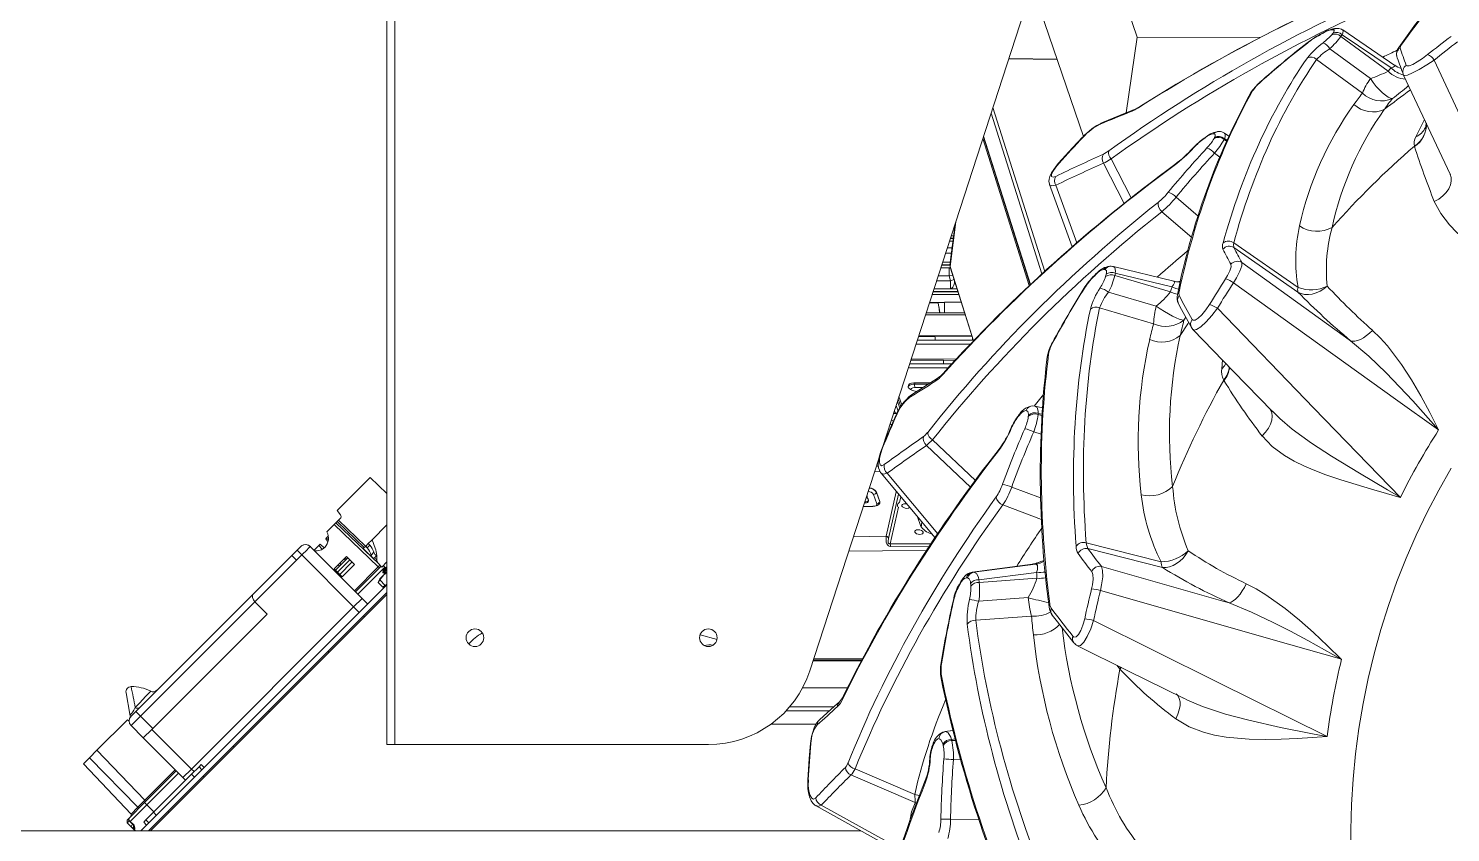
# Model space of a CAD drawing. Header units: millimetres. Extents: x 0 to 197, y 0 to 196.
# Drawn here: x 135.94 to 162.59, y 156.5 to 171.58 of the extents above; entities that cross this region are included whole.
import ezdxf

# ---------------------------------------------------------------- set-up
doc = ezdxf.new("R2010")
doc.units = ezdxf.units.MM

msp = doc.modelspace()

# ---------------------------------------------------------------- linework, layer by layer
at = {"color": 7, "linetype": 'Continuous', "lineweight": 15}
for p, q in [((142.66, 177.21), (142.66, 158.154)), ((142.81, 177.21), (142.81, 158.154)), ((155.602, 174.713), (156.721, 171.416)), ((155.312, 174.081), (151.952, 163.739)), ((155.711, 169.551), (154.91, 171.909)), ((156.721, 171.416), (156.515, 169.995)), ((159.024, 171.407), (156.721, 171.416)), ((160.391, 171.551), (160.369, 171.551)), ((160.536, 171.429), (161.42, 170.774)), ((161.476, 170.836), (160.56, 171.46)), ((161.546, 170.885), (160.572, 171.549)), ((161.089, 170.636), (160.33, 171.198)), ((155.218, 171.003), (154.316, 171.013)), ((160.939, 170.363), (160.082, 170.998)), ((162.582, 168.847), (161.712, 170.703)), ((154.697, 166.755), (153.827, 169.511)), ((153.839, 169.547), (154.715, 166.771)), ((154.719, 166.775), (153.842, 169.556)), ((158.156, 169.604), (158.153, 169.604)), ((158.254, 169.646), (158.251, 169.646)), ((158.438, 169.56), (158.356, 169.616)), ((161.916, 169.365), (161.914, 169.371)), ((162.587, 168.837), (162.592, 168.827)), ((155.078, 168.652), (155.501, 167.482)), ((153.309, 167.915), (153.211, 167.141)), ((153.22, 167.641), (153.274, 167.641)), ((153.275, 167.643), (153.221, 167.643)), ((153.268, 167.59), (153.203, 167.59)), ((153.268, 167.591), (153.204, 167.591)), ((159.732, 166.633), (158.529, 167.468)), ((158.53, 167.559), (159.735, 166.722)), ((153.057, 167.141), (153.213, 167.141)), ((153.212, 167.143), (153.058, 167.143)), ((153.074, 167.193), (153.218, 167.193)), ((153.218, 167.194), (153.075, 167.194)), ((153.159, 167.141), (153.157, 167.143)), ((153.216, 167.098), (153.215, 167.113)), ((153.216, 167.099), (153.651, 165.719)), ((156.23, 167.119), (156.208, 167.119)), ((157.407, 166.839), (156.273, 167.114)), ((153.219, 167.089), (153.196, 167.089)), ((153.196, 166.939), (153.196, 167.089)), ((153.219, 166.845), (153.196, 166.939)), ((153.219, 166.699), (153.219, 166.845)), ((156.115, 167.056), (156.093, 167.056)), ((156.299, 166.944), (157.342, 166.638)), ((157.372, 166.731), (156.31, 166.989)), ((157.501, 166.83), (157.53, 166.834)), ((153.36, 166.643), (152.895, 166.643)), ((152.895, 166.641), (153.361, 166.641)), ((152.912, 166.693), (153.344, 166.693)), ((153.219, 166.695), (153.219, 166.699)), ((153.233, 166.698), (153.219, 166.695)), ((153.344, 166.693), (153.219, 166.695)), ((153.233, 166.698), (153.22, 166.699)), ((157.077, 166.372), (156.182, 166.635)), ((152.992, 166.433), (153.027, 166.439)), ((153.027, 166.439), (153.11, 166.443)), ((153.027, 166.439), (153.11, 166.441)), ((157.028, 166.042), (156.016, 166.339)), ((152.63, 165.825), (153.619, 165.823)), ((153.631, 165.797), (152.937, 165.8)), ((153.593, 165.658), (152.576, 165.66)), ((153.635, 165.732), (152.941, 165.735)), ((152.486, 165.381), (153.33, 165.379)), ((152.456, 165.216), (152.432, 165.218)), ((153.177, 165.214), (152.456, 165.216)), ((158.346, 164.978), (158.342, 164.985)), ((152.553, 164.936), (152.55, 164.91)), ((152.553, 164.936), (152.849, 164.936)), ((152.311, 164.519), (152.256, 164.676)), ((154.767, 164.501), (154.764, 164.501)), ((154.944, 164.463), (154.811, 164.495)), ((152.22, 164.362), (152.154, 164.362)), ((154.64, 164.416), (154.637, 164.416)), ((152.007, 163.87), (151.994, 163.867)), ((151.883, 163.528), (150.586, 159.536)), ((151.872, 163.468), (151.864, 163.468)), ((151.874, 163.484), (151.869, 163.482)), ((141.726, 162.542), (142.344, 163.161)), ((142.344, 163.161), (142.66, 162.86)), ((151.901, 163.268), (151.799, 163.267)), ((151.919, 163.24), (152.931, 162.027)), ((151.841, 162.665), (151.781, 162.841)), ((151.834, 162.879), (151.835, 162.883)), ((151.895, 162.704), (151.834, 162.879)), ((151.835, 162.883), (151.896, 162.708)), ((152.016, 162.057), (152.202, 162.89)), ((152.06, 162.013), (152.246, 162.844)), ((151.769, 162.62), (151.587, 162.617)), ((151.621, 162.681), (151.624, 162.702)), ((151.662, 162.806), (151.652, 162.816)), ((151.66, 162.784), (151.662, 162.806)), ((151.684, 162.712), (151.686, 162.734)), ((151.896, 162.708), (151.895, 162.704)), ((151.895, 162.674), (151.895, 162.704)), ((152.245, 162.599), (152.091, 161.913)), ((152.289, 162.798), (152.265, 162.691)), ((141.672, 162.277), (141.706, 162.311)), ((141.706, 162.311), (141.726, 162.331)), ((141.726, 162.542), (141.791, 162.461)), ((141.726, 162.331), (141.754, 162.358)), ((141.754, 162.358), (141.784, 162.389)), ((152.66, 162.257), (152.603, 162.421)), ((141.525, 162.024), (141.56, 162.06)), ((141.536, 162.141), (141.672, 162.277)), ((142.499, 161.483), (141.672, 162.277)), ((142.66, 162.268), (142.381, 161.989)), ((140.878, 161.695), (140.98, 161.797)), ((140.98, 161.797), (141.059, 161.876)), ((141.064, 161.706), (140.98, 161.797)), ((141.059, 161.876), (141.065, 161.882)), ((141.223, 161.865), (142.196, 160.892)), ((141.382, 161.881), (141.295, 161.794)), ((141.409, 161.908), (141.382, 161.881)), ((141.409, 161.908), (141.482, 161.837)), ((141.533, 161.98), (141.525, 161.989)), ((141.555, 161.957), (141.533, 161.98)), ((142.264, 161.872), (142.218, 161.826)), ((142.218, 161.826), (142.391, 161.654)), ((142.264, 161.872), (142.312, 161.919)), ((142.29, 161.841), (142.264, 161.872)), ((142.338, 161.888), (142.29, 161.841)), ((142.312, 161.919), (142.378, 161.986)), ((142.312, 161.919), (142.338, 161.888)), ((142.381, 161.989), (142.438, 161.834)), ((155.764, 161.934), (157.167, 161.578)), ((157.196, 161.47), (155.796, 161.826)), ((140.155, 160.971), (140.878, 161.695)), ((140.966, 161.606), (140.188, 160.828)), ((140.966, 161.606), (140.878, 161.695)), ((141.064, 161.706), (140.966, 161.606)), ((142.037, 160.733), (141.064, 161.706)), ((141.672, 161.445), (141.902, 161.675)), ((141.929, 161.652), (141.697, 161.42)), ((141.963, 161.614), (141.733, 161.385)), ((142.005, 161.572), (141.775, 161.342)), ((141.775, 161.549), (141.801, 161.523)), ((141.82, 161.297), (142.05, 161.527)), ((141.886, 161.608), (141.861, 161.634)), ((142.05, 161.527), (141.902, 161.675)), ((142.417, 161.756), (142.365, 161.705)), ((142.464, 161.687), (142.415, 161.637)), ((142.444, 161.707), (142.47, 161.681)), ((142.494, 161.551), (142.565, 161.48)), ((142.565, 161.48), (142.66, 161.575)), ((142.592, 161.507), (142.638, 161.461)), ((154.755, 161.533), (153.63, 161.384)), ((154.763, 161.533), (153.638, 161.385)), ((153.661, 161.385), (154.815, 161.533)), ((154.815, 161.533), (154.763, 161.533)), ((154.841, 161.552), (154.914, 161.582)), ((154.914, 161.582), (154.977, 161.604)), ((141.82, 161.297), (141.672, 161.445)), ((142.073, 161.016), (142.551, 161.494)), ((142.526, 161.257), (142.498, 161.192)), ((142.519, 161.462), (142.499, 161.483)), ((142.66, 161.391), (142.525, 161.256)), ((142.527, 161.238), (142.63, 161.134)), ((142.588, 161.404), (142.584, 161.369)), ((142.585, 161.408), (142.66, 161.483)), ((142.585, 161.408), (142.588, 161.404)), ((142.585, 161.369), (142.613, 161.373)), ((142.588, 161.404), (142.66, 161.476)), ((142.612, 161.373), (142.614, 161.371)), ((153.542, 161.276), (153.52, 161.276)), ((153.638, 161.385), (153.661, 161.385)), ((154.835, 161.38), (153.754, 161.241)), ((153.758, 161.189), (154.839, 161.269)), ((137.954, 158.771), (140.155, 160.971)), ((138.048, 156.532), (142.66, 161.144)), ((138.19, 156.532), (142.66, 161.002)), ((142.66, 160.965), (138.228, 156.532)), ((142.498, 161.192), (142.585, 161.105)), ((142.585, 161.105), (142.649, 161.133)), ((142.66, 161.158), (142.63, 161.134)), ((140.188, 160.828), (138.042, 158.682)), ((138.997, 157.692), (142.037, 160.733)), ((140.418, 160.598), (140.188, 160.828)), ((142.037, 160.733), (142.196, 160.892)), ((142.143, 160.627), (142.037, 160.733)), ((142.196, 160.892), (142.303, 160.786)), ((154.679, 160.906), (153.751, 160.837)), ((138.254, 158.435), (140.418, 160.598)), ((138.272, 158.453), (140.418, 160.598)), ((154.741, 160.559), (153.694, 160.482)), ((148.53, 160.211), (148.846, 160.12)), ((141.576, 159.88), (141.557, 159.899)), ((150.659, 159.761), (151.571, 159.759)), ((156.402, 159.557), (156.395, 159.565)), ((137.842, 158.719), (137.772, 159.12)), ((150.45, 159.215), (151.289, 159.213)), ((137.226, 158.043), (137.8, 158.617)), ((137.8, 158.617), (137.83, 158.592)), ((137.848, 158.688), (137.842, 158.719)), ((137.851, 158.671), (137.865, 158.682)), ((137.852, 158.666), (137.851, 158.671)), ((137.865, 158.682), (137.954, 158.771)), ((138.042, 158.682), (137.865, 158.506)), ((138.042, 158.682), (137.954, 158.771)), ((138.042, 158.682), (138.272, 158.453)), ((140.443, 158.785), (140.462, 158.766)), ((150.952, 158.782), (150.139, 158.782)), ((138.095, 158.276), (137.865, 158.506)), ((138.095, 158.276), (138.254, 158.435)), ((138.254, 158.435), (138.997, 157.692)), ((150.701, 158.532), (149.854, 158.532)), ((153.266, 158.415), (153.116, 158.395)), ((153.124, 158.395), (153.127, 158.395)), ((137.086, 157.903), (137.226, 158.043)), ((138.123, 157.108), (137.226, 158.043)), ((138.838, 157.533), (138.095, 158.276)), ((142.81, 158.154), (142.66, 158.154)), ((148.684, 158.154), (142.81, 158.154)), ((153.004, 158.262), (153.001, 158.262)), ((136.973, 157.79), (137.086, 157.903)), ((137.865, 156.849), (136.973, 157.79)), ((137.086, 157.903), (137.992, 156.977)), ((139.139, 157.735), (139.18, 157.776)), ((139.18, 157.776), (139.236, 157.72)), ((138.119, 157.062), (138.714, 157.657)), ((138.284, 156.881), (138.997, 157.594)), ((138.838, 157.533), (138.997, 157.692)), ((138.887, 157.484), (138.838, 157.533)), ((138.997, 157.594), (139.139, 157.735)), ((139.054, 157.537), (138.997, 157.594)), ((139.139, 157.735), (139.195, 157.679)), ((152.56, 157.064), (151.356, 157.582)), ((151.434, 157.697), (152.551, 157.216)), ((137.837, 156.78), (138.119, 157.062)), ((137.852, 156.709), (138.162, 157.018)), ((137.992, 156.977), (137.865, 156.849)), ((137.992, 156.977), (138.123, 157.108)), ((138.162, 157.018), (138.119, 157.062)), ((150.701, 157), (152.257, 156.136)), ((152.557, 157.06), (152.56, 157.064)), ((137.808, 156.751), (137.811, 156.754)), ((137.811, 156.754), (137.823, 156.766)), ((137.837, 156.713), (137.898, 156.654)), ((137.903, 156.659), (137.852, 156.709)), ((138.102, 156.698), (138.143, 156.739)), ((138.158, 156.642), (138.102, 156.698)), ((138.143, 156.739), (138.284, 156.881)), ((138.199, 156.683), (138.143, 156.739)), ((138.284, 156.881), (138.341, 156.824)), ((138.571, 156.875), (138.552, 156.894)), ((151.544, 156.532), (81.761, 156.532)), ((137.86, 156.616), (137.809, 156.666)), ((137.86, 156.616), (137.868, 156.609)), ((137.924, 156.555), (137.868, 156.609)), ((137.924, 156.555), (137.936, 156.567)), ((137.948, 156.532), (137.924, 156.555))]:
    msp.add_line(p, q, dxfattribs=at)
at = {"color": 8, "linetype": 'Continuous', "lineweight": 15}
for p, q in [((154.313, 171.006), (155.22, 170.995)), ((154.987, 167.022), (154.017, 170.095)), ((154.934, 166.974), (153.983, 169.989)), ((161.939, 169.544), (162.104, 169.868)), ((158.348, 169.498), (158.394, 169.464)), ((158.402, 169.483), (158.356, 169.514)), ((158.266, 169.167), (158.169, 169.238)), ((156.474, 168.294), (156.087, 169.052)), ((156.231, 169.13), (156.604, 168.399)), ((155.196, 168.639), (155.587, 167.558)), ((157.449, 168.416), (157.862, 168.06)), ((153.215, 167.113), (153.321, 167.951)), ((157.741, 167.66), (157.182, 168.142)), ((153.236, 167.691), (153.281, 167.691)), ((153.13, 167.366), (153.24, 167.366)), ((153.252, 167.467), (153.163, 167.467)), ((153.215, 167.113), (153.216, 167.144)), ((153.654, 165.722), (153.215, 167.113)), ((152.961, 166.845), (153.219, 166.845)), ((153.196, 166.939), (152.992, 166.939)), ((153.196, 167.089), (153.04, 167.089)), ((153.041, 167.091), (153.219, 167.091)), ((153.196, 167.089), (153.222, 167.079)), ((153.264, 166.948), (153.196, 166.939)), ((153.219, 166.845), (153.288, 166.87)), ((153.377, 166.589), (152.878, 166.589)), ((152.879, 166.591), (153.376, 166.591)), ((152.912, 166.695), (153.219, 166.695)), ((152.825, 166.426), (152.992, 166.433)), ((153.027, 166.439), (152.829, 166.439)), ((153.052, 166.439), (153.063, 166.441)), ((153.11, 166.443), (153.42, 166.452)), ((153.11, 166.442), (153.422, 166.445)), ((153.497, 166.209), (152.755, 166.211)), ((157.631, 166.163), (157.596, 166.109)), ((152.937, 165.8), (152.622, 165.8)), ((152.941, 165.735), (152.6, 165.735)), ((153.648, 165.73), (153.635, 165.732)), ((153.094, 165.29), (152.456, 165.29)), ((153.091, 165.355), (152.477, 165.355)), ((153.306, 165.354), (153.091, 165.355)), ((153.246, 165.289), (153.094, 165.29)), ((158.303, 165.198), (158.316, 165.363)), ((152.809, 164.91), (152.55, 164.91)), ((152.706, 164.845), (152.554, 164.845)), ((154.787, 164.498), (154.961, 164.712)), ((152.202, 164.508), (152.239, 164.4)), ((152.227, 164.586), (152.271, 164.458)), ((152.241, 164.628), (152.29, 164.487)), ((152.217, 164.356), (152.152, 164.356)), ((152.188, 164.362), (152.17, 164.411)), ((154.862, 164.34), (154.934, 164.319)), ((154.936, 164.344), (154.863, 164.361)), ((154.918, 163.973), (154.781, 164.013)), ((153.595, 162.978), (152.771, 163.761)), ((152.885, 163.863), (153.687, 163.102)), ((151.871, 163.373), (151.833, 163.373)), ((151.87, 163.438), (151.854, 163.438)), ((152.035, 163.24), (152.983, 162.104)), ((154.368, 162.979), (154.911, 162.775)), ((151.586, 162.613), (151.768, 162.616)), ((154.926, 162.37), (154.202, 162.643)), ((141.706, 162.311), (142.509, 161.54)), ((142.235, 161.843), (141.726, 162.331)), ((142.262, 161.87), (141.754, 162.358)), ((152.673, 162.23), (152.686, 162.321)), ((151.402, 162.046), (152.016, 162.057)), ((141.45, 161.815), (141.382, 161.881)), ((152.853, 161.912), (152.091, 161.913)), ((152.82, 161.861), (152.095, 161.865)), ((141.774, 161.496), (141.748, 161.522)), ((141.879, 161.652), (141.904, 161.626)), ((154.763, 161.533), (154.755, 161.532)), ((142.052, 161.036), (142.499, 161.483)), ((142.621, 161.478), (142.116, 160.973)), ((153.63, 161.383), (153.638, 161.385)), ((142.22, 160.562), (142.239, 160.543)), ((151.55, 159.718), (150.646, 159.72)), ((151.557, 159.732), (150.651, 159.734)), ((156.395, 159.565), (156.346, 159.635)), ((156.395, 159.565), (156.409, 159.606)), ((156.402, 159.557), (156.417, 159.602)), ((150.206, 158.856), (151.034, 158.856)), ((153.116, 158.394), (153.124, 158.395)), ((153.266, 158.414), (153.124, 158.395)), ((153.127, 158.395), (153.266, 158.413)), ((139.799, 158.103), (139.78, 158.122)), ((153.306, 158.257), (153.239, 158.248)), ((153.244, 158.225), (153.313, 158.23)), ((153.407, 157.88), (153.276, 157.87)), ((138.693, 157.678), (138.123, 157.108)), ((138.757, 157.614), (138.162, 157.018)), ((138.997, 157.692), (139.046, 157.643)), ((139.215, 157.557), (139.233, 157.538)), ((138.162, 157.018), (138.292, 156.888)), ((150.8, 157.016), (152.278, 156.195)), ((152.557, 157.06), (152.585, 157.05)), ((152.56, 157.064), (152.587, 157.055)), ((153.221, 156.75), (153.753, 156.749))]:
    msp.add_line(p, q, dxfattribs=at)
at = {"color": 8, "linetype": 'Continuous', "lineweight": 15, "flags": 128}
for points in [[(160.145, 171.459), (160.153, 171.467), (160.157, 171.469)], [(160.215, 171.5), (160.212, 171.498), (160.204, 171.49)], [(160.569, 171.544), (160.582, 171.537), (160.575, 171.49), (160.56, 171.46)], [(159.908, 171.304), (159.9, 171.302), (159.899, 171.301)], [(161.476, 170.836), (161.515, 170.853), (161.551, 170.878), (161.544, 170.882)], [(159.029, 170.571), (159.021, 170.568), (159.02, 170.568)], [(156.602, 170.018), (156.621, 170.035), (156.641, 170.046)], [(156.787, 170.117), (156.797, 170.129), (156.801, 170.132)], [(156.027, 169.783), (156.046, 169.801), (156.067, 169.813)], [(155.708, 169.541), (155.7, 169.54), (155.699, 169.538)], [(158.011, 169.546), (158.005, 169.541), (157.998, 169.53)], [(158.352, 169.61), (158.368, 169.602), (158.366, 169.545), (158.356, 169.514)], [(157.768, 169.337), (157.77, 169.338), (157.777, 169.34)], [(155.257, 169.053), (155.25, 169.051), (155.248, 169.05)], [(157.425, 169.026), (157.418, 169.02), (157.411, 169.007)], [(155.196, 168.639), (155.119, 168.626), (155.079, 168.648), (155.08, 168.653)], [(156.271, 167.11), (156.301, 167.093), (156.314, 167.029), (156.31, 166.989)], [(157.372, 166.731), (157.402, 166.768), (157.425, 166.821), (157.407, 166.838)], [(157.502, 166.827), (157.511, 166.827), (157.53, 166.828)], [(155.731, 166.705), (155.723, 166.703), (155.721, 166.7)], [(157.342, 166.638), (157.415, 166.611), (157.477, 166.596)], [(157.372, 166.731), (157.444, 166.704), (157.498, 166.69)], [(152.992, 166.433), (153.006, 166.321), (153.015, 166.246)], [(153.11, 166.441), (153.11, 166.328), (153.11, 166.245)], [(158.223, 166.331), (158.12, 166.196), (158.012, 166.075), (157.913, 165.984), (157.834, 165.932), (157.781, 165.922), (157.769, 165.931)], [(157.683, 166.063), (157.669, 166.041), (157.527, 165.82)], [(155.141, 165.693), (155.134, 165.691), (155.131, 165.689)], [(158.303, 165.198), (158.357, 165.254), (158.384, 165.295)], [(153.075, 165.087), (153.08, 165.104), (153.088, 165.117)], [(152.55, 164.91), (152.513, 164.907), (152.483, 164.9), (152.459, 164.89), (152.443, 164.877), (152.429, 164.852), (152.429, 164.846)], [(152.554, 164.845), (152.517, 164.841), (152.489, 164.829), (152.474, 164.811), (152.474, 164.807)], [(154.809, 164.491), (154.843, 164.472), (154.863, 164.399), (154.863, 164.361)], [(159.063, 163.937), (159.127, 164.007), (159.18, 164.083), (159.219, 164.159), (159.244, 164.235), (159.252, 164.307), (159.245, 164.372), (159.221, 164.428), (159.206, 164.449)], [(152.216, 164.336), (152.208, 164.335), (152.206, 164.333)], [(159.255, 164.399), (159.393, 164.262), (159.624, 164.067), (159.985, 163.803), (160.364, 163.556), (160.885, 163.238), (161.41, 162.929), (161.615, 162.807), (161.645, 162.789), (161.649, 162.787), (161.651, 162.785)], [(151.949, 163.713), (151.942, 163.712), (151.94, 163.71)], [(152.035, 163.24), (151.964, 163.219), (151.921, 163.242)], [(151.83, 162.629), (151.841, 162.643), (151.841, 162.665)], [(151.314, 161.774), (151.945, 161.785), (152.773, 161.789)], [(153.284, 160.863), (153.277, 160.862), (153.275, 160.86)], [(155.902, 160.478), (155.848, 160.319), (155.784, 160.176), (155.718, 160.07), (155.657, 160.011), (155.607, 160.002), (155.603, 160.005)], [(153.056, 159.694), (153.049, 159.693), (153.047, 159.692)], [(137.945, 158.847), (138.021, 158.928), (138.086, 158.995), (138.138, 159.05), (138.176, 159.09), (138.204, 159.119), (138.233, 159.149), (138.231, 159.147)], [(157.445, 158.633), (157.483, 158.719), (157.509, 158.803), (157.523, 158.882), (157.523, 158.955), (157.509, 159.017), (157.482, 159.068), (157.448, 159.1)], [(157.591, 159.02), (157.661, 158.984), (157.946, 158.865), (158.372, 158.723), (158.813, 158.606), (159.407, 158.474), (160.005, 158.355), (160.238, 158.31), (160.272, 158.303), (160.276, 158.302), (160.279, 158.302)], [(150.607, 158.173), (150.601, 158.173), (150.598, 158.172)], [(152.834, 157.889), (152.836, 157.889), (152.843, 157.889)], [(150.558, 157.491), (150.551, 157.491), (150.549, 157.491)], [(150.8, 157.016), (150.737, 156.99), (150.702, 157.006)], [(152.46, 156.716), (152.49, 156.888), (152.557, 157.06)], [(152.551, 157.216), (152.634, 157.198), (152.639, 157.196)], [(137.837, 156.714), (137.84, 156.711), (137.852, 156.709)], [(137.903, 156.659), (137.899, 156.655), (137.898, 156.654)]]:
    msp.add_lwpolyline(points, dxfattribs=at)
at = {"color": 7, "linetype": 'Continuous', "lineweight": 15, "flags": 128}
for points in [[(160.216, 171.5), (160.201, 171.492), (160.157, 171.469)], [(160.391, 171.49), (160.405, 171.51), (160.414, 171.54), (160.391, 171.551)], [(161.662, 171.257), (161.654, 171.243), (161.645, 171.209)], [(162.285, 170.985), (162.145, 170.893), (162.003, 170.808), (161.878, 170.742), (161.784, 170.704), (161.727, 170.694), (161.712, 170.703)], [(161.761, 170.885), (161.773, 170.874), (161.815, 170.876), (161.882, 170.902), (161.969, 170.95), (162.067, 171.014), (162.163, 171.086)], [(162.285, 170.985), (163.392, 168.617), (164.382, 166.499)], [(161.089, 170.636), (161.143, 170.561), (161.201, 170.491), (161.26, 170.426), (161.317, 170.37), (161.372, 170.324), (161.422, 170.29), (161.466, 170.269), (161.502, 170.262)], [(156.641, 170.046), (156.497, 169.988), (156.067, 169.813)], [(155.698, 169.538), (155.509, 169.337), (155.248, 169.05)], [(157.987, 169.529), (157.982, 169.524), (157.974, 169.513)], [(158.011, 169.546), (158.005, 169.542), (157.987, 169.529)], [(158.169, 169.53), (158.178, 169.551), (158.181, 169.59), (158.156, 169.604)], [(156.088, 169.221), (156.11, 169.232), (156.187, 169.281)], [(155.248, 169.049), (155.204, 168.998), (155.155, 168.933), (155.114, 168.868), (155.083, 168.801), (155.07, 168.753), (155.067, 168.708), (155.074, 168.664), (155.079, 168.653)], [(155.257, 169.053), (155.193, 168.974), (155.142, 168.898), (155.116, 168.839), (155.116, 168.801), (155.143, 168.788), (155.194, 168.804)], [(156.231, 169.13), (156.119, 169.067), (156.087, 169.052)], [(162.288, 168.331), (162.372, 168.379), (162.447, 168.436), (162.51, 168.501), (162.559, 168.571), (162.591, 168.643), (162.606, 168.715), (162.603, 168.784), (162.582, 168.847)], [(162.588, 168.834), (162.586, 168.839), (162.586, 168.839)], [(164.382, 166.499), (164.38, 166.501), (164.159, 166.659), (163.919, 166.828), (163.678, 166.997), (163.434, 167.17), (163.196, 167.345), (163.027, 167.477), (162.866, 167.611), (162.712, 167.751), (162.573, 167.895), (162.408, 168.106), (162.288, 168.331)], [(158.53, 167.559), (158.524, 167.533), (158.529, 167.468)], [(153.213, 167.153), (153.212, 167.122), (153.219, 167.094)], [(156.272, 167.113), (156.256, 167.117), (156.231, 167.118)], [(158.376, 166.882), (158.414, 166.945), (158.458, 167.035), (158.48, 167.108), (158.476, 167.155)], [(158.679, 167.187), (158.68, 167.124), (158.645, 167.024), (158.579, 166.899), (158.524, 166.81)], [(158.679, 167.187), (160.579, 165.822), (160.717, 165.723)], [(155.965, 166.991), (155.953, 166.98), (155.918, 166.947)], [(156.14, 166.969), (156.145, 166.996), (156.142, 167.04), (156.115, 167.056)], [(157.504, 166.638), (157.501, 166.618), (157.506, 166.571)], [(162.369, 164.049), (161.563, 164.627), (158.524, 166.81)], [(159.732, 166.633), (159.791, 166.606), (159.857, 166.591), (159.928, 166.588), (160.001, 166.597), (160.075, 166.618), (160.148, 166.651), (160.217, 166.694), (160.282, 166.746)], [(157.077, 166.372), (157.153, 166.32), (157.231, 166.27), (157.307, 166.225), (157.381, 166.185), (157.449, 166.153), (157.509, 166.129), (157.558, 166.114), (157.596, 166.109)], [(157.492, 166.416), (157.553, 166.305), (157.739, 165.968)], [(157.75, 166.12), (157.767, 166.105), (157.807, 166.109), (157.864, 166.145), (157.932, 166.21), (158.005, 166.299), (158.072, 166.399)], [(158.223, 166.331), (160.033, 164.459), (161.651, 162.785)], [(153.486, 166.243), (152.911, 166.246), (152.767, 166.246)], [(157.739, 165.968), (157.765, 165.932), (157.768, 165.93)], [(157.767, 165.929), (158.52, 165.152), (159.253, 164.397)], [(160.717, 165.723), (160.755, 165.714), (160.799, 165.716), (160.849, 165.727), (160.903, 165.748), (160.959, 165.779), (161.017, 165.818), (161.075, 165.864), (161.131, 165.917)], [(161.131, 165.917), (161.276, 165.778), (161.413, 165.624), (161.674, 165.278), (161.858, 164.991), (162.034, 164.69), (162.204, 164.374), (162.368, 164.051), (162.369, 164.049)], [(162.369, 164.049), (162.367, 164.051), (161.886, 164.593), (161.637, 164.86), (161.383, 165.122), (161.059, 165.433), (160.717, 165.723)], [(152.973, 165.013), (152.852, 164.937), (152.489, 164.708)], [(152.591, 164.772), (152.559, 164.775), (152.51, 164.789), (152.47, 164.809), (152.442, 164.835), (152.429, 164.863), (152.434, 164.889), (152.456, 164.912), (152.491, 164.928), (152.537, 164.936), (152.553, 164.936)], [(154.811, 164.495), (154.808, 164.496), (154.767, 164.5)], [(152.206, 164.332), (152.092, 164.074), (151.94, 163.71)], [(152.089, 164.162), (152.114, 164.143), (152.123, 164.135)], [(152.113, 164.235), (152.127, 164.228), (152.156, 164.213)], [(154.521, 164.351), (154.517, 164.346), (154.504, 164.33)], [(154.681, 164.321), (154.682, 164.348), (154.67, 164.398), (154.64, 164.416)], [(152.717, 163.925), (152.735, 163.939), (152.793, 164.002)], [(154.352, 164.075), (154.354, 164.076), (154.361, 164.077)], [(161.651, 162.785), (161.648, 162.786), (161.389, 162.861), (161.108, 162.941), (160.824, 163.025), (160.537, 163.114), (160.254, 163.211), (160.051, 163.288), (159.853, 163.372), (159.661, 163.466), (159.48, 163.57), (159.252, 163.737), (159.063, 163.937)], [(151.94, 163.71), (151.915, 163.644), (151.89, 163.562), (151.874, 163.483), (151.868, 163.405), (151.873, 163.341), (151.888, 163.293), (151.911, 163.25), (151.92, 163.242)], [(151.949, 163.713), (151.914, 163.613), (151.892, 163.517), (151.888, 163.444), (151.902, 163.396), (151.934, 163.38), (151.979, 163.4)], [(151.992, 163.827), (151.984, 163.826), (151.98, 163.825)], [(152.885, 163.863), (152.797, 163.78), (152.771, 163.761)], [(162.602, 163.331), (162.37, 162.923), (162.152, 162.506)], [(151.683, 162.713), (151.68, 162.702), (151.667, 162.692), (151.645, 162.684), (151.621, 162.681)], [(151.624, 162.702), (151.657, 162.708), (151.675, 162.716), (151.685, 162.728), (151.686, 162.74), (151.68, 162.755), (151.665, 162.77), (151.648, 162.778), (151.64, 162.78)], [(151.896, 162.708), (151.897, 162.679), (151.88, 162.654), (151.848, 162.634), (151.803, 162.622), (151.769, 162.62)], [(152.458, 162.596), (152.454, 162.593), (152.432, 162.583), (152.403, 162.58), (152.373, 162.584), (152.345, 162.593), (152.323, 162.607), (152.312, 162.623), (152.312, 162.639), (152.324, 162.653), (152.346, 162.662), (152.374, 162.666), (152.402, 162.663)], [(162.152, 162.506), (161.948, 162.08), (161.76, 161.647), (161.586, 161.207), (161.428, 160.761), (161.285, 160.308), (161.158, 159.85), (161.047, 159.388), (160.952, 158.921), (160.873, 158.452), (160.811, 157.979), (160.765, 157.504), (160.735, 157.028), (160.721, 156.551), (160.725, 156.074)], [(152.095, 161.865), (152.069, 161.871), (152.057, 161.878), (152.046, 161.887), (152.028, 161.914), (152.018, 161.947), (152.014, 161.98), (152.013, 162.01), (152.016, 162.057)], [(152.708, 162.134), (152.707, 162.118), (152.695, 162.104), (152.674, 162.095), (152.645, 162.092), (152.615, 162.095), (152.586, 162.105), (152.565, 162.118), (152.553, 162.135), (152.554, 162.151), (152.566, 162.165), (152.587, 162.174), (152.616, 162.177), (152.646, 162.174), (152.675, 162.165), (152.696, 162.151), (152.708, 162.134)], [(141.525, 162.024), (141.522, 162.021), (141.521, 162.019)], [(152.091, 161.913), (152.08, 161.913), (152.07, 161.916), (152.063, 161.922), (152.058, 161.929), (152.055, 161.936), (152.053, 161.944), (152.052, 161.963), (152.06, 162.013)], [(155.764, 161.934), (155.768, 161.903), (155.796, 161.826)], [(157.196, 161.47), (157.26, 161.47), (157.327, 161.483), (157.394, 161.508), (157.459, 161.544), (157.522, 161.592), (157.58, 161.648), (157.632, 161.713), (157.676, 161.783)], [(142.415, 161.637), (142.383, 161.664), (142.365, 161.705)], [(142.417, 161.756), (142.435, 161.716), (142.445, 161.708)], [(142.47, 161.695), (142.469, 161.601), (142.497, 161.553)], [(154.835, 161.38), (154.851, 161.433), (154.853, 161.508), (154.826, 161.532), (154.815, 161.533)], [(142.498, 161.192), (142.505, 161.204), (142.527, 161.238)], [(142.527, 161.238), (142.601, 161.331), (142.66, 161.378)], [(142.614, 161.372), (142.61, 161.343), (142.61, 161.341)], [(142.66, 161.429), (142.636, 161.402), (142.618, 161.381), (142.612, 161.373), (142.613, 161.373)], [(153.63, 161.384), (153.627, 161.384), (153.581, 161.371), (153.54, 161.349), (153.501, 161.318), (153.46, 161.272), (153.418, 161.21)], [(153.598, 161.173), (153.594, 161.206), (153.574, 161.258), (153.542, 161.276)], [(153.661, 161.385), (153.708, 161.359), (153.743, 161.287), (153.754, 161.241)], [(155.866, 161.071), (155.881, 161.145), (155.893, 161.251), (155.888, 161.338), (155.867, 161.393)], [(156.049, 161.491), (156.072, 161.414), (156.074, 161.293), (156.054, 161.143), (156.031, 161.039)], [(156.049, 161.491), (158.281, 160.854), (158.442, 160.808)], [(142.63, 161.134), (142.597, 161.113), (142.585, 161.105)], [(153.418, 161.21), (153.41, 161.197), (153.387, 161.158)], [(160.547, 159.75), (159.601, 160.02), (156.031, 161.039)], [(158.442, 160.808), (158.48, 160.82), (158.52, 160.843), (158.562, 160.877), (158.605, 160.92), (158.648, 160.972), (158.69, 161.032), (158.729, 161.097), (158.765, 161.167)], [(158.765, 161.167), (158.948, 161.071), (159.13, 160.961), (159.49, 160.702), (159.759, 160.483), (160.023, 160.25), (160.286, 160.004), (160.545, 159.752), (160.547, 159.75)], [(155.081, 160.785), (155.085, 160.762), (155.107, 160.706)], [(160.547, 159.75), (160.545, 159.752), (159.915, 160.103), (159.594, 160.276), (159.269, 160.442), (158.86, 160.636), (158.442, 160.808)], [(155.126, 160.579), (155.227, 160.45), (155.533, 160.06)], [(155.513, 160.184), (155.535, 160.167), (155.574, 160.171), (155.618, 160.212), (155.663, 160.288), (155.704, 160.391), (155.736, 160.507)], [(155.902, 160.478), (158.213, 159.329), (160.279, 158.302)], [(155.602, 160.003), (156.557, 159.53), (157.59, 159.018)], [(137.842, 158.719), (137.845, 158.712), (137.852, 158.711), (137.859, 158.716), (137.862, 158.719), (137.873, 158.731), (137.878, 158.738), (137.896, 158.763), (137.916, 158.795), (137.945, 158.847)], [(151.143, 158.954), (151.048, 158.869), (150.765, 158.613)], [(150.766, 158.613), (150.735, 158.582), (150.7, 158.531), (150.667, 158.463), (150.639, 158.385), (150.618, 158.302), (150.603, 158.217), (150.599, 158.172)], [(160.279, 158.302), (160.276, 158.302), (160.007, 158.284), (159.715, 158.267), (159.42, 158.254), (159.119, 158.249), (158.819, 158.255), (158.6, 158.268), (158.385, 158.292), (158.171, 158.329), (157.964, 158.381), (157.692, 158.484), (157.445, 158.633)], [(153.127, 158.395), (153.18, 158.368), (153.225, 158.289), (153.239, 158.248)], [(150.598, 158.172), (150.575, 157.889), (150.549, 157.491)], [(152.909, 158.201), (152.907, 158.195), (152.899, 158.178)], [(153.001, 158.262), (152.986, 158.259), (152.945, 158.226), (152.907, 158.157)], [(153.078, 158.157), (153.07, 158.186), (153.041, 158.242), (153.004, 158.262)], [(151.252, 157.723), (151.265, 157.738), (151.301, 157.806)], [(151.434, 157.697), (151.376, 157.603), (151.356, 157.582)], [(150.549, 157.491), (150.547, 157.419), (150.55, 157.33), (150.561, 157.247), (150.58, 157.17), (150.609, 157.097), (150.64, 157.051), (150.678, 157.015), (150.7, 157.002)], [(150.558, 157.491), (150.557, 157.383), (150.568, 157.279), (150.589, 157.199), (150.62, 157.148), (150.657, 157.13), (150.695, 157.152)], [(137.992, 156.977), (137.996, 156.972), (138, 156.968), (138.002, 156.964), (138.004, 156.959), (138.005, 156.956), (138.006, 156.952), (138.005, 156.949), (138.004, 156.947)], [(152.56, 157.064), (152.56, 157.089), (152.551, 157.216)], [(137.809, 156.666), (137.804, 156.677), (137.806, 156.694), (137.81, 156.703), (137.815, 156.712), (137.822, 156.722), (137.829, 156.731)]]:
    msp.add_lwpolyline(points, dxfattribs=at)
at = {"color": 7, "linetype": 'Continuous', "lineweight": 15}
for centre in [(144.31, 160.154), (148.684, 160.154)]:
    msp.add_circle(centre, 0.165, dxfattribs=at)
for centre, radius, start, end in [((169.137, 166.139), 9.072, 124.2665, 145.931), ((172.992, 144.509), 30.309, 110.7886, 122.2881), ((160.876, 170.084), 1.561, 117.4511, 128.7499), ((160.913, 170.023), 1.628, 118.1172, 128.0979), ((160.422, 171.154), 0.401, 97.6379, 122.9477), ((159.56, 172.173), 1.077, 306.6689, 318.4776), ((160.485, 171.079), 0.499, 94.0153, 122.6442), ((159.36, 172.275), 1.449, 312.0309, 324.293), ((160.429, 171.318), 0.154, 45.9872, 113.8537), ((160.453, 171.349), 0.154, 45.9148, 113.719), ((160.483, 171.429), 0.148, 53.2215, 94.3059), ((173.081, 157.528), 17.408, 127.0074, 128.8451), ((170.755, 157.402), 17.637, 127.9927, 131.713), ((161.102, 170.081), 1.521, 126.1812, 141.6679), ((160.952, 170.176), 1.196, 121.3229, 136.6125), ((160.105, 171.069), 0.259, 29.8277, 67.5194), ((161.762, 171.1), 0.184, 138.9934, 194.5189), ((161.727, 171.087), 0.147, 123.6312, 204.8955), ((173.129, 157.521), 17.288, 127.0074, 128.8451), ((159.976, 170.884), 0.156, 46.9599, 115.6706), ((161.75, 171.145), 0.328, 231.9027, 255.2933), ((161.845, 170.765), 0.147, 125.1182, 204.8833), ((162.073, 170.853), 0.25, 32.0067, 68.9648), ((159.527, 169.952), 0.797, 129.503, 148.8479), ((159.549, 169.962), 0.8, 130.4974, 146.3276), ((162.201, 169.85), 1.362, 144.7358, 157.854), ((159.979, 173.774), 3.329, 289.4769, 295.6616), ((170.643, 163.952), 13.43, 151.4788, 168.6934), ((161.296, 170.731), 0.512, 225.913, 293.7156), ((156.148, 171.085), 1.16, 293.0276, 303.4322), ((156.224, 171.012), 1.052, 293.3468, 303.2582), ((165.861, 166.513), 6.25, 144.3721, 167.3977), ((166.3, 166.545), 6.069, 144.6324, 167.6319), ((161.136, 170.527), 0.515, 226.42, 294.661), ((156.572, 168.747), 1.178, 115.3824, 137.8204), ((156.508, 168.815), 1.081, 116.4042, 137.7579), ((161.846, 169.806), 0.288, 342.8477, 359.2684), ((168.667, 157.139), 17.937, 136.258, 138.3804), ((158.749, 168.438), 1.331, 124.9535, 137.4989), ((158.707, 168.483), 1.264, 125.3994, 137.3164), ((158.201, 169.303), 0.304, 99.0854, 131.7861), ((158.287, 169.218), 0.429, 94.7391, 130.0775), ((157.392, 169.951), 0.884, 315.937, 330.377), ((158.244, 169.375), 0.161, 49.6956, 120.8104), ((158.251, 169.392), 0.161, 49.6634, 120.7536), ((157.19, 170.101), 1.305, 318.6151, 332.4759), ((158.267, 169.5), 0.145, 52.0528, 94.9095), ((162.159, 169.424), 0.251, 151.4606, 192.0959), ((156.362, 169.25), 0.178, 170.1372, 222.5883), ((155.761, 171.195), 2.74, 307.0287, 317.3894), ((156.023, 170.917), 2.353, 306.5549, 317.828), ((157.92, 169.027), 0.327, 40.3009, 70.7444), ((172.471, 157.165), 16.138, 130.855, 138.5617), ((179.026, 174.957), 18.002, 198.1009, 201.5973), ((174.669, 145.536), 29.139, 126.2836, 137.7826), ((156.222, 169.136), 0.158, 147.575, 211.6392), ((155.33, 168.723), 0.159, 149.351, 211.932), ((156.289, 169.327), 1.304, 309.0711, 320.9717), ((157.198, 168.172), 0.35, 44.1695, 72.7714), ((157.303, 168.293), 0.193, 173.328, 231.3063), ((155.895, 169.665), 1.994, 310.2043, 321.2258), ((162.719, 167.23), 3.027, 167.668, 189.6472), ((160.092, 168.349), 0.576, 235.0666, 299.1339), ((163.261, 167.054), 2.996, 164.6908, 185.9029), ((158.501, 167.494), 0.183, 160.014, 197.7152), ((158.445, 167.341), 0.153, 56.5206, 140.0696), ((158.431, 167.425), 0.166, 53.4559, 127.5311), ((156.25, 166.744), 0.377, 96.4821, 139.0969), ((158.595, 167.059), 0.153, 56.6374, 141.0986), ((153.144, 166.825), 0.156, 304.8373, 7.1898), ((156.798, 166.04), 1.264, 134.1264, 148.4867), ((156.699, 166.111), 1.136, 134.2786, 148.4779), ((156.14, 166.823), 0.237, 101.5144, 142.2447), ((155.278, 167.205), 0.895, 326.5384, 341.7206), ((156.23, 166.796), 0.164, 65.1496, 128.461), ((156.241, 166.84), 0.164, 65.0666, 128.3223), ((155.071, 167.231), 1.261, 331.7825, 346.875), ((157.489, 167.087), 0.26, 251.7607, 272.9056), ((173.92, 156.772), 18.543, 146.9587, 148.7206), ((158.283, 166.502), 0.391, 51.9281, 76.2929), ((171.825, 156.645), 18.985, 148.0205, 151.5547), ((157.153, 165.954), 1.359, 146.1244, 164.6478), ((156.991, 165.988), 1.036, 141.3758, 160.1877), ((155.921, 166.301), 0.423, 52.0223, 75.8579), ((155.888, 167.818), 1.873, 309.443, 320.9522), ((157.68, 166.523), 0.215, 163.0282, 209.5663), ((173.961, 156.769), 18.415, 146.9587, 148.7206), ((159.871, 166.673), 0.145, 160.2633, 196.1226), ((170.471, 177.275), 15.119, 224.7387, 229.8229), ((159.982, 167.339), 0.664, 248.1634, 296.8495), ((168.509, 174.327), 11.187, 222.6572, 228.7402), ((155.95, 166.187), 0.166, 66.2646, 130.3256), ((158.358, 166.011), 1.331, 164.2522, 178.6391), ((157.98, 165.997), 0.413, 53.9056, 77.0143), ((157.258, 166.537), 0.546, 245.0645, 308.3188), ((153.108, 165.777), 0.173, 172.3391, 194.1687), ((157.18, 166.245), 0.549, 245.6457, 309.2908), ((165.654, 163.99), 8.33, 167.3092, 186.8904), ((155.804, 165.294), 0.779, 149.6183, 171.0096), ((155.783, 165.329), 0.738, 150.4398, 168.8998), ((165.381, 163.824), 8.643, 167.1591, 186.5864), ((153.262, 165.332), 0.173, 172.3391, 194.1687), ((173.554, 163.217), 18.651, 173.2295, 187.6629), ((152.529, 165.551), 0.717, 303.8162, 319.6284), ((152.694, 165.439), 0.509, 303.3864, 320.7268), ((173.277, 156.586), 17.135, 150.6453, 158.0502), ((158.681, 165.158), 0.38, 173.8356, 206.9027), ((167.59, 170.575), 10.807, 211.1978, 217.902), ((153.025, 164.009), 0.88, 127.4971, 158.4379), ((152.723, 164.888), 0.174, 172.6349, 194.2568), ((152.923, 164.059), 0.76, 129.189, 158.6797), ((154.784, 164.194), 0.306, 93.7457, 149.1822), ((169.557, 156.555), 19.007, 155.8369, 157.8789), ((155.313, 163.675), 1.041, 141.0768, 157.4424), ((155.228, 163.715), 0.94, 141.5153, 157.306), ((154.677, 164.229), 0.191, 102.3539, 151.2548), ((153.864, 164.412), 0.823, 335.5632, 352.1442), ((154.801, 164.179), 0.172, 69.4386, 135.4153), ((154.803, 164.201), 0.172, 69.402, 135.358), ((153.645, 164.468), 1.223, 338.1699, 353.9779), ((152.878, 163.887), 0.166, 166.6888, 229.6479), ((152.978, 164.025), 0.186, 187.1822, 240.1324), ((152.535, 164.843), 1.98, 323.16, 337.2611), ((152.806, 164.703), 1.668, 322.5881, 337.8693), ((154.495, 163.463), 0.62, 62.5482, 78.9942), ((173.968, 156.622), 13.773, 147.3687, 153.4161), ((175.224, 147.153), 26.802, 141.9051, 153.6382), ((152.141, 163.367), 0.166, 168.3827, 229.9635), ((151.697, 162.805), 0.159, 29.3867, 88.8266), ((151.782, 162.896), 0.0551, 269.0149, 342.2569), ((153.279, 163.349), 0.972, 325.1603, 340.8161), ((154.088, 162.336), 0.702, 66.4317, 80.9879), ((152.988, 163.453), 1.46, 326.2945, 341.0509), ((156.949, 163.435), 0.621, 255.6047, 314.4214), ((160.595, 163.277), 3.827, 186.6766, 206.3676), ((161.13, 163.257), 3.755, 184.0716, 203.1091), ((152.283, 162.639), 0.055, 108.4482, 226.2462), ((152.288, 162.634), 0.0617, 112.0584, 170.3), ((154.269, 162.826), 0.195, 189.7109, 249.8179), ((141.748, 162.429), 0.0536, 311.9887, 36.55), ((141.307, 162.022), 0.258, 317.7715, 27.4341), ((152.011, 162.007), 0.0496, 7.0142, 84.1934), ((152.936, 162.413), 0.317, 209.423, 256.4427), ((141.135, 161.777), 0.125, 43.8094, 127.3048), ((141.135, 161.777), 0.125, 45.0221, 127.6676), ((141.135, 161.777), 0.125, 46.8416, 126.9556), ((138.383, 164.547), 3.907, 313.3498, 316.6502), ((141.339, 162.009), 0.226, 260.6042, 314.7577), ((141.542, 162.006), 0.0239, 132.0058, 202.7548), ((141.543, 162.006), 0.0254, 182.9671, 223.5), ((162.617, 182.725), 29.553, 224.4634, 224.5364), ((142.031, 161.609), 0.348, 15.9483, 41.6956), ((142.061, 161.634), 0.376, 18.9352, 42.495), ((142.047, 161.672), 0.424, 3.1089, 22.5104), ((151.94, 161.874), 0.156, 356.6595, 14.4612), ((155.714, 161.764), 0.177, 73.6833, 142.2652), ((155.865, 161.88), 0.291, 181.389, 210.6997), ((155.762, 161.671), 0.158, 77.4447, 157.892), ((157.159, 162.33), 0.752, 270.5608, 313.3982), ((162.145, 168.414), 7.996, 236.0159, 244.9916), ((142.366, 161.525), 0.138, 41.8317, 64.0449), ((141.578, 162.438), 1.326, 313.957, 316.043), ((154.74, 161.769), 0.235, 273.6017, 295.0381), ((154.705, 161.979), 0.449, 277.477, 297.8358), ((157.404, 161.586), 0.237, 181.8798, 209.0787), ((143.976, 160.136), 1.86, 135.0388, 138.4624), ((142.959, 161.122), 0.426, 134.5926, 144.0273), ((153.558, 161.126), 0.155, 104.506, 162.3959), ((153.66, 161.242), 0.144, 98.512, 166.6475), ((153.682, 161.242), 0.144, 98.512, 166.6475), ((153.736, 161.068), 0.174, 84.2797, 142.8024), ((153.302, 161.731), 1.605, 329.0714, 343.2684), ((156.015, 161.336), 0.158, 77.6044, 158.8909), ((162.46, 169.872), 9.915, 237.9331, 246.0931), ((154.197, 160.683), 0.939, 149.6363, 169.1627), ((154.172, 160.678), 0.907, 150.7951, 168.2429), ((152.705, 161.089), 0.898, 345.9075, 1.9828), ((153.741, 161.015), 0.174, 84.3718, 142.9452), ((152.464, 161.039), 1.303, 351.0613, 6.5758), ((174.699, 156.433), 19.396, 166.1648, 167.8746), ((155.772, 160.142), 0.933, 73.8548, 84.225), ((174.735, 156.432), 19.263, 166.1648, 167.8746), ((172.757, 156.455), 19.974, 167.2593, 170.6731), ((154.938, 160.521), 1.406, 165.6118, 184.6309), ((153.465, 159.82), 1.056, 74.3138, 84.0049), ((154.74, 160.495), 1.047, 160.9178, 180.7205), ((156.176, 160.997), 1.5, 183.4836, 196.9617), ((155.337, 160.746), 0.267, 183.3703, 218.3639), ((153.68, 160.306), 0.176, 85.6085, 144.8607), ((155.642, 159.446), 1.065, 75.8403, 84.9371), ((144.947, 159.364), 1.01, 119.5079, 138.2035), ((165.743, 161.426), 11.036, 186.3284, 203.5697), ((148.703, 159.747), 0.275, 75.6684, 109.5434), ((155.654, 160.138), 0.142, 212.8183, 248.9855), ((153.874, 159.534), 0.841, 169.2284, 189.9956), ((153.823, 159.557), 0.779, 169.8553, 188.4903), ((174.502, 156.415), 14.347, 166.5579, 172.4428), ((148.684, 160.154), 2, 270, 342), ((153.127, 159.403), 0.0839, 152.5286, 190.6964), ((175.997, 164.113), 23.434, 191.6318, 204.6002), ((173.837, 156.407), 17.725, 169.7384, 176.9778), ((162.053, 164.886), 7.767, 223.3272, 233.6108), ((137.87, 159.138), 0.1, 91.1606, 189.9978), ((137.883, 158.488), 0.75, 62.1564, 91.158), ((138.281, 159.239), 0.1, 241.5415, 315), ((137.988, 158.901), 0.0692, 231.3773, 304.4469), ((150.772, 159.197), 0.471, 314.597, 336.4264), ((150.924, 159.17), 0.307, 315.4808, 337.8407), ((137.954, 158.594), 0.125, 135, 225), ((151.188, 158.168), 0.581, 142.7416, 179.4508), ((153.18, 158.118), 0.282, 103.0636, 163.0077), ((153.146, 158.251), 0.146, 98.8482, 175.8804), ((153.149, 158.251), 0.146, 98.8482, 175.8804), ((170.096, 156.405), 19.569, 174.8146, 176.8174), ((153.706, 157.841), 0.873, 157.3864, 176.8485), ((153.61, 157.847), 0.769, 158.1565, 176.8936), ((153.236, 158.066), 0.182, 89.102, 149.872), ((153.242, 158.042), 0.183, 89.1421, 149.9302), ((152.228, 157.962), 0.873, 354.7788, 11.3074), ((151.967, 157.931), 1.311, 357.3459, 12.9331), ((151.47, 157.877), 0.184, 202.5935, 258.6072), ((151.233, 157.982), 1.613, 339.9284, 356.6901), ((151.495, 157.949), 1.34, 339.3793, 357.4206), ((152.857, 153.145), 4.744, 84.9248, 87.0949), ((151.417, 157.736), 0.166, 184.5868, 248.5604), ((174.13, 148.832), 23.062, 157.9874, 170.4159), ((155.557, 157.682), 0.672, 276.0465, 329.5667), ((160.163, 158.916), 4.323, 201.3563, 219.405), ((138.104, 157.087), 0.0281, 323.2519, 47.7803), ((150.86, 157.17), 0.165, 186.2492, 248.8752), ((159.675, 158.779), 4.416, 203.5749, 222.2732), ((137.851, 156.709), 0.06, 135, 226), ((137.868, 156.747), 0.0456, 141.4865, 226.3513), ((137.869, 156.749), 0.044, 136.5386, 247.8831), ((137.843, 156.829), 0.03, 315, 43.5), ((152.241, 156.749), 0.8, 341.9493, 0.306), ((152.375, 115.573), 41.186, 88.8227, 89.0727), ((152.027, 156.739), 1.194, 343.1247, 0.5223), ((137.776, 156.519), 0.181, 38.0857, 47.7682), ((137.845, 156.586), 0.0931, 348.0106, 51.3825), ((137.966, 156.598), 0.06, 135, 226)]:
    msp.add_arc(centre, radius, start, end, dxfattribs=at)
at = {"color": 8, "linetype": 'Continuous', "lineweight": 15}
for centre, radius, start, end in [((160.45, 171.442), 0.135, 90.1446, 126.5805), ((160.472, 171.443), 0.135, 89.8231, 126.5818), ((161.716, 171.156), 0.114, 118.1441, 145.1206), ((161.865, 171.249), 0.567, 226.6644, 254.4637), ((161.801, 171.174), 0.552, 226.4817, 264.6268), ((158.942, 170.31), 0.113, 121.5206, 150.7582), ((171.131, 157.485), 15.929, 125.6754, 127.8773), ((158.941, 173.784), 4.354, 306.0199, 311.1321), ((161.654, 169.78), 0.484, 302.4101, 3.1111), ((161.656, 169.773), 0.484, 302.4656, 3.5186), ((158.252, 169.509), 0.137, 89.9994, 136.4132), ((158.255, 169.509), 0.137, 90.0256, 136.4131), ((161.791, 169.879), 0.366, 293.7554, 334.5083), ((156.209, 166.98), 0.139, 90.6218, 146.978), ((156.231, 166.98), 0.139, 90.3602, 146.9802), ((155.948, 166.916), 0.0428, 134.3402, 169.533), ((155.995, 166.961), 0.0426, 134.4933, 169.3804), ((157.574, 166.564), 0.102, 133.4849, 167.6954), ((157.617, 166.483), 0.141, 141.5016, 208.1076), ((133.597, 163.273), 19.65, 8.7007, 9.252), ((157.862, 166.036), 0.141, 142.9663, 208.6861), ((153.796, 165.772), 0.166, 175.2962, 194.1816), ((155.132, 165.403), 0.0999, 136.8888, 172.4078), ((157.962, 165.294), 0.489, 320.9197, 353.1697), ((157.959, 165.287), 0.496, 321.3867, 353.6382), ((153.033, 164.919), 0.111, 121.9594, 160.9803), ((152.55, 164.614), 0.112, 122.9906, 162.076), ((154.766, 164.36), 0.141, 90.7325, 156.4883), ((154.769, 164.36), 0.141, 90.8213, 156.4873), ((154.544, 164.298), 0.0511, 142.2332, 178.4414), ((154.561, 164.32), 0.0511, 142.1832, 178.3776), ((154.175, 163.655), 0.0553, 142.7158, 179.609), ((151.68, 162.777), 0.119, 32.0736, 90.7021), ((151.686, 162.785), 0.175, 32.4103, 85.9139), ((151.841, 162.724), 0.0585, 270.3034, 321.6443), ((154.756, 161.98), 0.45, 277.4923, 299.6606), ((154.891, 162.073), 0.695, 265.4149, 278.8488), ((154.892, 161.962), 0.695, 265.624, 279.6015), ((153.438, 161.129), 0.0582, 150.7504, 188.6541), ((153.468, 161.181), 0.058, 150.4976, 188.5388), ((156.107, 166.031), 5.321, 254.4343, 258.6873), ((155.156, 160.74), 0.0869, 149.0065, 186.531), ((155.233, 160.66), 0.134, 159.6327, 217.0033), ((154.782, 161.226), 0.668, 266.5168, 297.9572), ((154.822, 160.811), 0.603, 265.4754, 317.2912), ((165.806, 161.614), 10.572, 186.9113, 203.8402), ((155.638, 160.141), 0.133, 161.1141, 217.7995), ((185.678, 168.439), 48.688, 190.8942, 191.3625), ((151.226, 158.863), 0.123, 131.9678, 180.6535), ((151.271, 159.024), 0.0688, 154.5111, 192.8729), ((162.504, 154.937), 10.211, 156.6317, 167.1012), ((150.849, 158.523), 0.123, 133.019, 181.6781), ((152.962, 158.152), 0.0678, 158.7778, 196.262), ((152.972, 158.176), 0.0676, 158.0978, 196.2243), ((152.817, 157.45), 0.0722, 159.0378, 197.3302), ((137.638, 156.557), 0.258, 43.7937, 48.7617), ((137.803, 156.728), 0.0264, 43.236, 73.904), ((138.403, 156.146), 0.718, 134.906, 139.0864), ((137.955, 156.58), 0.0916, 127.422, 161.3954), ((137.978, 156.61), 0.0601, 160.741, 226.4544)]:
    msp.add_arc(centre, radius, start, end, dxfattribs=at)
at = {"color": 7, "linetype": 'Continuous', "lineweight": 15}
for centre, major_axis, ratio, start_param, end_param in [((170.638, 156.404), (-4.326, 18.231), 0.600352, 0.216333, 0.490948), ((168.672, 156.404), (21.885, 8.025), 0.757324, 1.587761, 1.850576), ((170.839, 156.404), (22.975, 5.335), 0.767134, 1.795168, 2.073292), ((170.782, 156.358), (22.841, 5.289), 0.765398, 1.795345, 2.073469), ((167.505, 156.404), (19.679, 11.351), 0.736839, 1.517308, 1.520245), ((172.945, 156.404), (-10.141, 17.217), 0.644352, 0.247968, 0.250918), ((173.033, 156.496), (-10.088, 17.078), 0.642014, 0.248227, 0.251178), ((169.556, 156.404), (2.069, 18.317), 0.914833, 0.731066, 0.795996), ((168.867, 156.404), (-8.135, 18.41), 0.053677, 0.613108, 0.642174), ((172.804, 156.404), (-10.141, 17.217), 0.644352, 0.29076, 0.557475), ((172.892, 156.496), (-10.088, 17.078), 0.642014, 0.29102, 0.557734), ((172.971, 156.095), (-9.618, 16.283), 0.642014, 0.199021, 0.205723), ((168.732, 156.34), (-8.13, 18.261), 0.047534, 0.615665, 0.644731), ((170.638, 156.404), (-7.771, 17.766), 0.623766, 0.440545, 0.715161), ((172.831, 156.095), (-9.618, 16.283), 0.642014, 0.248153, 0.268863), ((173.124, 156.404), (-9.442, 15.822), 0.633565, 0.249163, 0.269873), ((169.85, 156.404), (33.271, 8.046), 0.497864, 1.857412, 1.876155), ((168.567, 156.404), (19.477, 11.378), 0.743436, 1.682086, 1.683378), ((171.882, 156.404), (-10.047, 17.206), 0.653162, 0.412923, 0.414206), ((171.969, 156.495), (-9.995, 17.067), 0.65088, 0.413144, 0.414427), ((170.893, 156.404), (-4.305, 17.946), 0.959158, 0.566095, 0.627529), ((170.935, 156.412), (-4.319, 17.789), 0.959263, 0.563447, 0.624881), ((168.672, 156.404), (19.679, 11.351), 0.736839, 1.723581, 1.986396), ((174.455, 156.404), (34.279, 5.88), 0.509076, 2.046751, 2.077791), ((174.353, 156.34), (34.145, 5.838), 0.506867, 2.046445, 2.077485), ((170.839, 156.404), (21.283, 9.114), 0.751817, 1.920397, 2.198521), ((170.802, 156.327), (21.162, 9.037), 0.750051, 1.920612, 2.198736), ((173.473, 156.404), (-16.429, 18.009), 0.233961, 0.717962, 0.737071), ((173.561, 156.523), (-16.39, 17.871), 0.230132, 0.720229, 0.739337), ((167.505, 156.404), (16.924, 13.951), 0.710281, 1.670985, 1.673922), ((172.945, 156.404), (-13.468, 16.005), 0.676234, 0.44242, 0.44537), ((173, 156.51), (-13.397, 15.876), 0.674129, 0.442554, 0.445505), ((169.556, 156.404), (0.997, 18.393), 0.911436, 1.026515, 1.091445), ((173.081, 156.05), (-12.773, 15.137), 0.674129, 0.393348, 0.40005), ((168.867, 156.404), (-13.665, 18.26), 0.17444, 0.856086, 0.885151), ((172.804, 156.404), (-13.468, 16.005), 0.676234, 0.485212, 0.751927), ((172.859, 156.51), (-13.397, 15.876), 0.674129, 0.485347, 0.752061), ((172.94, 156.05), (-12.773, 15.137), 0.674129, 0.44248, 0.463191), ((173.124, 156.404), (-12.535, 14.707), 0.666538, 0.443048, 0.463758), ((170.638, 156.404), (-11.17, 16.904), 0.653965, 0.648088, 0.922704), ((169.85, 156.404), (30.56, 11.686), 0.465697, 1.97114, 1.989884), ((168.567, 156.404), (16.735, 13.965), 0.717237, 1.836345, 1.837637), ((171.882, 156.404), (-13.341, 15.994), 0.684198, 0.607748, 0.609031), ((171.937, 156.508), (-13.27, 15.864), 0.682139, 0.607842, 0.609125), ((174.455, 156.404), (32.118, 9.844), 0.484563, 2.156879, 2.187918), ((170.893, 156.404), (-2.615, 18.241), 0.966911, 1.003559, 1.064993), ((170.933, 156.408), (-2.632, 18.087), 0.967113, 1.001509, 1.062943), ((168.672, 156.404), (16.924, 13.951), 0.710281, 1.877259, 2.140074), ((174.381, 156.3), (31.996, 9.772), 0.482271, 2.156303, 2.187342), ((170.839, 156.404), (18.886, 12.223), 0.729295, 2.061428, 2.339552), ((170.831, 156.306), (18.782, 12.121), 0.72746, 2.061571, 2.339695), ((135.199, 27.993), (148.871, 53.543), 0.830245, 1.174727, 1.17481), ((135.202, 28.015), (148.871, 53.543), 0.830245, 1.174727, 1.174784), ((135.164, 28.096), (148.871, 53.543), 0.830245, 1.174245, 1.174363), ((135.167, 28.117), (148.871, 53.543), 0.830245, 1.174248, 1.174338), ((173.519, 156.542), (21.303, -16.894), 0.325957, 4.028911, 4.048019), ((173.473, 156.404), (21.366, -17.02), 0.329032, 4.027189, 4.046297), ((172.964, 156.51), (16.515, -14.07), 0.705227, 3.758959, 3.761909), ((173.199, 156.048), (15.747, -13.415), 0.705227, 3.709752, 3.716455), ((140.243, 160.883), (-0.0884, 0.0884), 0.619744, 0, 1.570796), ((140.243, 160.883), (-0.0884, 0.0884), 0.619744, 0, 1.570796), ((167.505, 156.404), (13.815, 15.841), 0.67965, 1.843873, 1.846809), ((172.945, 156.404), (16.605, -14.186), 0.707156, 3.758988, 3.761938), ((169.556, 156.404), (-0.11, 18.415), 0.910449, 1.320763, 1.385692), ((168.867, 156.404), (18.804, -17.637), 0.281696, 4.184776, 4.213842), ((172.824, 156.51), (16.515, -14.07), 0.705227, 3.801751, 4.068466), ((173.058, 156.048), (15.747, -13.415), 0.705227, 3.758885, 3.779595), ((172.804, 156.404), (16.605, -14.186), 0.707156, 3.80178, 4.068495), ((170.638, 156.404), (-14.451, 15.519), 0.685927, 0.836627, 1.111243), ((169.85, 156.404), (26.949, 14.576), 0.417624, 2.094446, 2.113189), ((168.567, 156.404), (13.651, 15.846), 0.687205, 2.009949, 2.01124), ((171.882, 156.404), (16.45, -14.177), 0.714469, 3.924826, 3.926109), ((171.902, 156.509), (16.361, -14.06), 0.712577, 3.924757, 3.92604), ((170.893, 156.404), (0.315, 18.412), 0.969597, 1.506951, 1.568385), ((170.932, 156.403), (0.317, 18.262), 0.96984, 1.507224, 1.568658), ((174.455, 156.404), (28.959, 13.149), 0.44518, 2.274635, 2.305674), ((174.419, 156.273), (28.856, 13.054), 0.442734, 2.273725, 2.304765), ((168.672, 156.404), (13.815, 15.841), 0.67965, 2.050146, 2.312961)]:
    msp.add_ellipse(centre, major_axis=major_axis, ratio=ratio, start_param=start_param, end_param=end_param, dxfattribs=at)
at = {"color": 8, "linetype": 'Continuous', "lineweight": 15}
for centre, major_axis, ratio, start_param, end_param in [((171.347, 156.556), (21.778, 5.043), 0.765398, 1.852184, 1.865854), ((171.279, 156.659), (20.178, 8.616), 0.750051, 1.958315, 1.994322), ((171.183, 156.73), (17.908, 11.557), 0.72746, 2.095781, 2.138847)]:
    msp.add_ellipse(centre, major_axis=major_axis, ratio=ratio, start_param=start_param, end_param=end_param, dxfattribs=at)

doc.saveas('drawing.dxf')
